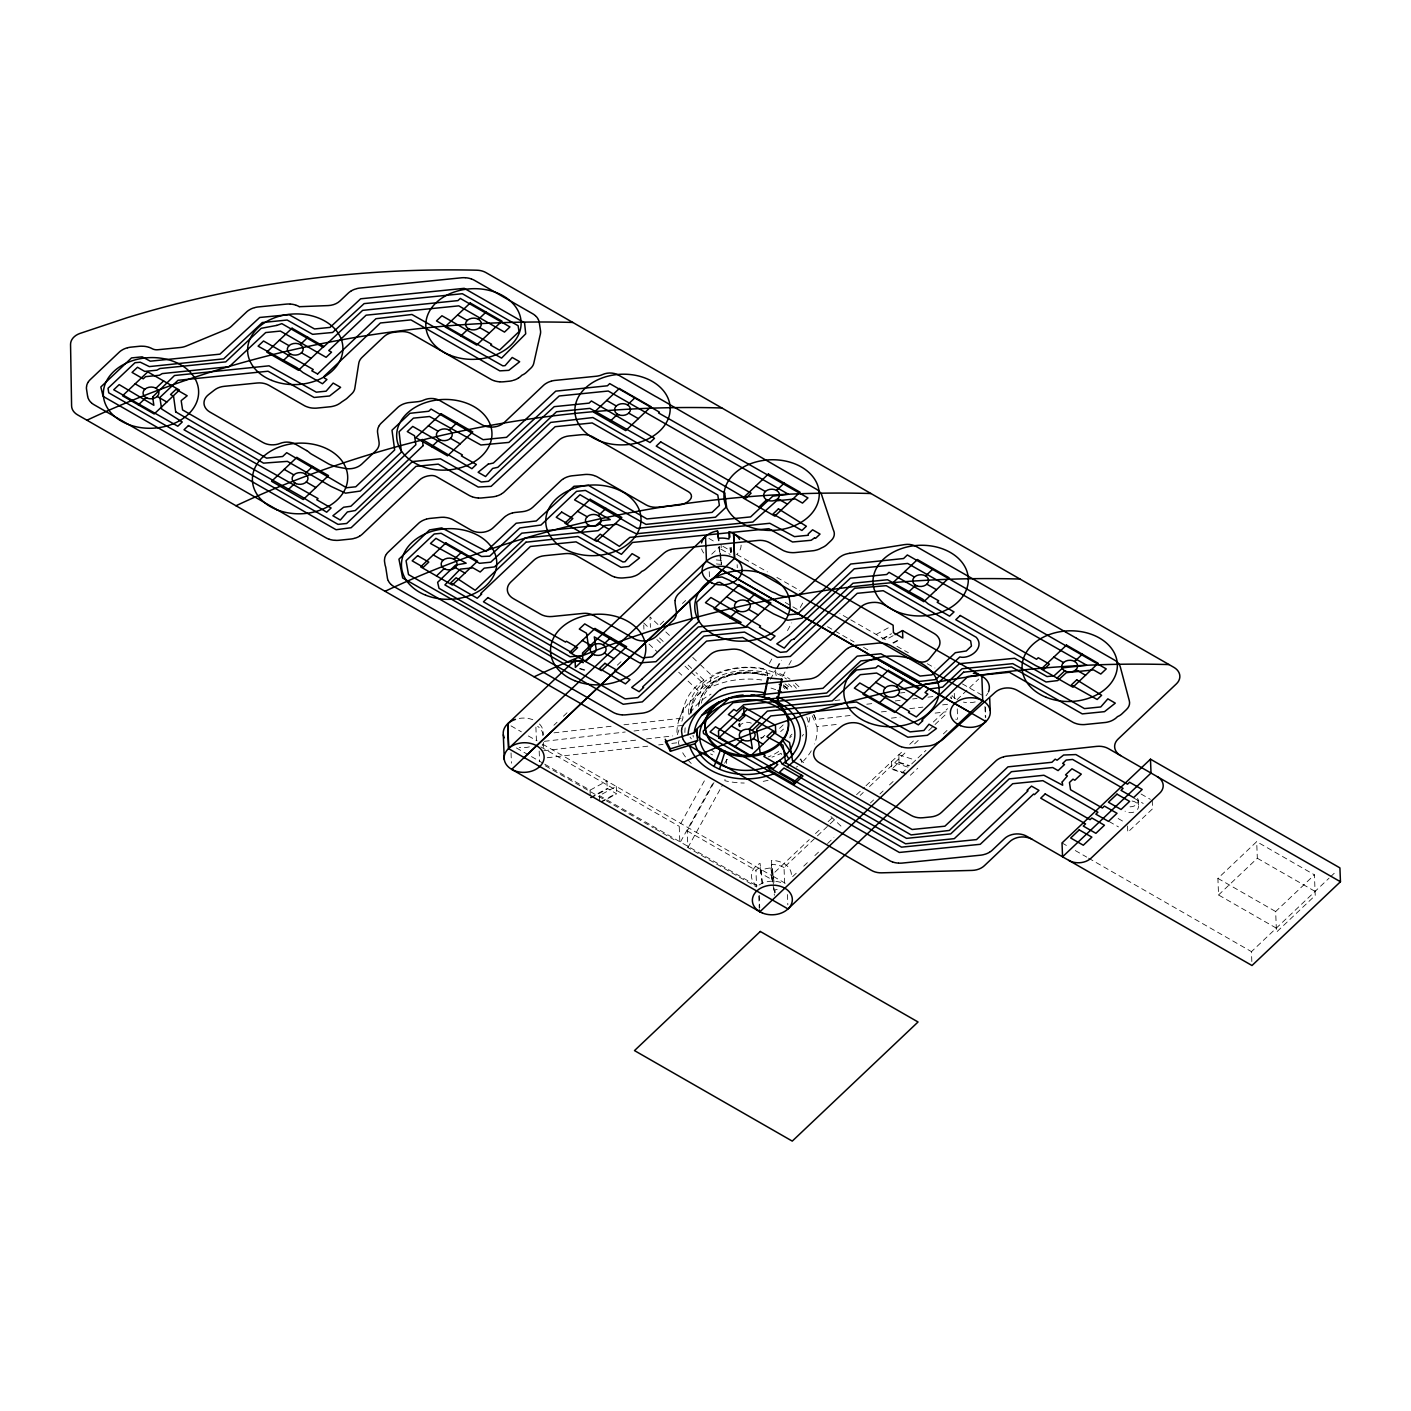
<?xml version="1.0" encoding="UTF-8"?>
<svg xmlns="http://www.w3.org/2000/svg" width="1411" height="1411" viewBox="0 0 1411 1411"><rect width="100%" height="100%" fill="white"/><g stroke="black" fill="none" stroke-linecap="round" stroke-linejoin="round"><path stroke-width="0.75" stroke-dasharray="5 3.75" d="M738.888 725.113L739.064 723.808M724.989 779.419L724.866 780.742A70.144 51.96 -2.2 0 0 744.232 783.034M726.383 763.51L726.736 759.524A63.636 47.145 -2.2 0 0 730.051 760.194M690.879 713.49L692.519 705.183L689.009 714.777M698.851 704.265C705.2 675.234 743.138 666.063 767.954 675.534M678.92 729.981L677.086 735.413A70.144 51.96 -2.2 0 1 700.561 692.96L703.913 680.067L695.976 672.553M761.746 679.979A70.144 51.96 -2.2 0 0 708.393 688.374L711.726 675.463L699.062 663.47M681.866 721.268L682.959 718.005A63.636 47.145 -2.2 0 1 703.913 680.067M679.097 744.955A70.144 51.96 -2.2 0 1 678.374 742.645L679.097 740.458M678.762 720.527L684.511 704.777M712.59 783.828L679.873 843.002L679.22 826.317L705.906 778.096M769.348 663.399L772.54 657.614M787.479 630.611L791.73 622.904M800.266 607.471L803.476 601.686M770.318 679.449L775.609 669.908M776.667 667.985L780.883 660.348M773.016 873.956L773.175 877.959L771.588 879.459L760.97 873.374L760.194 867.324A20.001 14.816 -2.2 0 0 755.943 870.34L756.578 887.008L687.898 847.605L687.245 830.92L715.306 780.195M724.654 763.28L726.736 759.524M777.39 667.95L781.659 660.242M687.898 847.605L722.749 784.569M782.594 676.363L787.867 666.821M788.925 664.916L792.1 659.184M789.913 736.313L791.977 734.179M711.708 554.223L719.522 546.815L721.691 563.5M721.409 564.488L719.681 550.819L721.268 549.32L721.109 545.316M553.906 725.236L557.08 722.22M563.43 716.224L568.174 711.708M617.348 665.145L622.11 660.648M660.189 624.579L664.951 620.064M682.448 603.502L685.623 600.504M761.217 738.711L765.944 734.231M771.588 879.459L771.429 875.455L809.279 839.633M815.47 833.584L821.907 827.675M828.116 821.625L832.966 817.198M856.548 794.693L864.573 787.267M866.019 785.715L903.569 750.335M909.725 744.338L916.145 738.429M933.306 722.009L947.575 708.675M956.993 699.75L978.723 679.008M784.622 883.145L784.022 867.518L815.823 837.411M817.41 835.894L836.476 817.833M860.146 795.434L863.267 792.471M869.529 786.544L906.744 751.322M914.593 743.879L919.319 739.399M928.738 730.475L933.465 726.012M935.034 724.513L947.61 712.608M906.162 773.933L891.593 769.242L899.019 762.222L898.86 754.797M792.612 876.654L797.374 872.139M803.741 866.125L808.503 861.61M814.87 855.577L819.632 851.062M827.587 843.549L833.936 837.517M870.428 802.965L873.603 799.966M879.953 793.952L883.127 790.954M889.477 784.939L894.221 780.442M902.158 772.928L905.333 769.912M911.682 763.915L916.444 759.4M918.014 757.901L925.951 750.387M943.395 733.879L948.157 729.364M910.324 775.274L917.75 768.254M1276.302 928.121L1218.54 894.98L1217.905 878.383L1256.69 841.661L1314.435 874.82L1315.228 895.456L1276.461 932.177L1275.667 911.541L1314.435 874.82M1218.54 894.98L1257.324 858.258L1256.69 841.661M1251.839 961.544L1251.469 951.649L1329.056 878.171M1330.608 876.707L1336.817 870.816M544.717 764.18L590.027 790.178L606.977 780.953M876.178 634.421L889.389 627.225M590.309 797.638L607.259 788.414L616.66 793.811L601.58 802.012M882.122 638.813L891.54 633.68M590.874 797.973L607.824 788.749M882.686 639.13L890.218 635.038M599.622 801.166L599.41 795.575L616.36 786.333M893.163 635.673L885.579 639.818L839.898 613.609M601.015 801.695L616.096 793.493M892.828 642.852L900.359 638.76M893.392 643.169L899.036 640.1M761.975 883.639L760.97 870.464A20.001 14.816 -2.2 0 1 770.9 867.994L774.798 893.092M553.994 732.838L613.009 726.048M623.944 724.795L682.959 718.005M834.924 700.509L841.485 699.75M900.465 692.96L904.821 692.466M544.346 741.322L625.232 732.009M633.98 731.004L684.247 725.219M866.795 704.212L873.338 703.454M895.191 700.95L901.735 700.191M912.652 698.939L917.027 698.427M927.944 697.175L934.505 696.417M543.711 750.758L637.719 739.946M646.467 738.941L672.712 735.925M813.565 714.477L815.77 719.451L850.745 715.43M881.364 711.902L887.925 711.162M909.795 708.639L922.917 707.123M942.601 704.865L949.162 704.107M547.168 757.742L647.755 746.172M658.69 744.902L663.064 744.408M671.812 743.403L678.374 742.645M812.207 715.73L817.057 726.683L838.928 724.16M891.399 718.128L900.147 717.123M935.123 713.102L946.058 711.832M898.719 754.762L915.386 760.123M899.019 762.222L909.425 765.573M898.56 762.645L908.966 765.997M907.978 767.143L891.311 761.781L891.593 769.242M579.992 668.355L586.235 670.366M892.034 768.819L906.603 773.51M579.533 668.779L585.777 670.789M708.939 538.438L714.072 541.383M722.891 546.322L731.745 551.401M736.754 554.417L767.408 571.878M776.861 577.434L799.878 590.521M896.937 646.326L908.402 652.782M927.221 663.717L934.893 667.985M962.408 683.894L983.255 695.852M721.268 549.32L730.122 554.4M1257.324 858.258L1315.087 891.399M1141.058 794.005L1150.371 799.349M1133.915 798.115L1143.227 803.459M785.257 602.462L800.513 611.228M827.534 626.731L854.061 641.952M863.55 647.384L869.229 650.647M1118.147 818.521L1123.738 821.731M1217.905 878.383L1275.667 911.541M1109.152 821.555L1118.464 826.899M1062.024 842.949L1067.704 846.212M1075.288 850.551L1086.664 857.077M1088.551 858.17L1251.469 951.649M511.029 725.889L521.365 731.833M528.314 735.96L537.08 740.846M542.512 744.108L771.429 875.455M773.334 876.425L785.327 883.304M540.872 746.93L679.22 826.317M687.245 830.92L755.943 870.34M516.391 747.936L529.601 755.52M531.488 756.596L542.829 763.086M599.41 795.575L756.525 885.72M545.299 765.785L653.328 827.763M655.233 828.857L674.176 839.739M657.932 624.456L650.012 616.942L650.418 627.366M665.833 631.952L670.578 636.449M692.73 657.455L697.493 661.971M800.055 759.241L804.817 763.739M643.681 622.939L648.443 627.454M659.537 637.966L664.281 642.481M688.057 665.022L694.406 671.036M656.891 639.536L661.583 643.98M684.988 666.168L708.393 688.374M649.007 644.051L656.82 651.459M678.691 672.218L681.813 675.181M688.074 681.107L700.561 692.96M830.991 816.652L843.478 828.486M783.475 684.935L787.338 688.938M800.813 758.836L801.889 762.504M776.226 675.622L775.256 671.812A63.636 47.145 -2.2 0 1 790.001 679.202M767.707 675.269L766.138 669.167A63.636 47.145 -2.2 0 0 711.726 675.463M781.429 754.585L781.147 753.298A63.636 47.145 -2.2 0 1 771.976 757.125M731.215 547.327L731.762 551.542M774.075 882.157L771.306 860.498A20.001 14.816 -2.2 0 1 791.306 876.407M784.022 867.518A20.001 14.816 -2.2 0 0 771.447 864.502L773.175 877.959M730.598 547.785L731.427 554.206M729.91 547.75L730.739 554.311M770.9 867.994L774.392 895.279M762.628 883.621L760.035 863.32A20.001 14.816 -2.2 0 0 757.125 885.932M718.852 546.78L721.003 563.536M1152.223 800.425L1152.558 808.803L1127.795 832.243L1127.46 823.865M1138.201 800.143L1138.43 805.998M985.372 707.123L985.76 717.405M984.913 706.505L985.319 717.299M957.24 708.886L957.628 719.31M954.277 693.33L954.524 699.591M951.067 696.558L951.137 698.657M787.426 894.556L787.832 904.839M775.168 892.616L775.045 889.812A20.001 14.816 -2.2 0 0 777.778 889.247M771.447 864.502L771.588 867.959M760.811 869.37L760.97 873.374M760.194 867.324L760.317 870.799M759.259 895.332L759.735 907.679M758.783 896.056L759.241 908.402M737.159 564.682L737.283 567.804M719.522 546.815L719.681 550.819M709.239 571.667L709.433 576.87M643.751 625.02L643.927 629.2M616.237 786.403L616.66 793.811M606.853 781.024L607.259 788.414M590.027 790.178L590.239 795.786M543.112 735.131L543.059 734.09A20.001 14.816 -2.2 0 0 537.697 726.312M543.376 742.433L543.588 747.636M542.265 744.691L542.318 745.749M539.178 751.058L539.584 761.481M535.898 727.159L536.427 740.704M511.047 752.91L511.435 763.175M1137.566 798.414A7.955 5.891 -2.2 0 1 1136.508 804.499A7.955 5.891 -2.2 0 1 1128.765 806.739M1132.081 801.007A7.955 5.891 -2.2 0 1 1137.531 809.455M1133.774 812.119A7.955 5.891 -2.2 0 1 1125.043 811.149M739.364 726.542A7.955 5.891 -2.2 0 1 751.322 723.137M739.293 726.894A7.955 5.891 -2.2 0 1 739.241 723.332M740.246 726.594A7.143 5.291 -2.2 0 1 739.946 723.049M778.678 751.481A47.674 35.328 -2.2 0 1 768.201 756.949M714.195 752.01A47.674 35.328 -2.2 0 1 711.373 749.929M783.44 729.099A47.674 35.328 -2.2 0 1 780.618 731.551M698.604 706.347A47.674 35.328 -2.2 0 1 764.48 674.775M784.992 686.557A47.674 35.328 -2.2 0 1 787.514 689.432M783.14 724.901A45.099 33.405 -2.2 0 1 779.101 728.658M763.422 737.018A45.099 33.405 -2.2 0 1 760.423 737.9M701.373 703.172A45.099 33.405 -2.2 0 1 763.704 675.358M783.299 686.892A45.099 33.405 -2.2 0 1 785.027 688.868M693.295 737.089A54.235 40.178 -2.2 0 1 693.03 735.29M817.057 726.683A70.144 51.96 -2.2 0 1 814.57 743.967M811.307 750.775A70.144 51.96 -2.2 0 1 803.67 760.758M797.462 766.314A70.144 51.96 -2.2 0 1 796.386 767.143M768.095 780.283A70.144 51.96 -2.2 0 1 760.3 781.87M691.249 763.474A70.144 51.96 -2.2 0 1 682.077 751.675M783.334 685.94A70.144 51.96 -2.2 0 1 790.089 689.256M814.182 714.848A70.144 51.96 -2.2 0 1 815.77 719.451M684.899 732.521A62.19 46.069 -2.2 0 1 685.164 727.794M690.455 712.978A62.19 46.069 -2.2 0 1 711.003 694.141M770.97 688.092A62.19 46.069 -2.2 0 1 776.35 689.891M806.739 717.088A62.19 46.069 -2.2 0 1 808.856 724.831M690.72 712.925A55.682 41.254 -2.2 0 1 772.699 674.881M788.52 684A55.682 41.254 -2.2 0 1 791.8 687.051M791.324 736.313A57.675 42.718 -2.2 0 1 789.578 737.882M688.78 713.878A57.675 42.718 -2.2 0 1 722.291 671.936A57.675 42.718 -2.2 0 1 786.456 678.973M793.493 684.97A57.675 42.718 -2.2 0 1 796.404 688.321M691.073 711.373A55.682 41.254 -2.2 0 1 766.226 675.446M784.992 683.894A55.682 41.254 -2.2 0 1 788.555 686.628M987.806 693.26A19.983 14.816 -2.2 0 1 986.024 695.746M975.213 701.937A19.983 14.816 -2.2 0 1 963.448 702.131M955.547 698.815A19.983 14.816 -2.2 0 1 952.019 695.535M741.128 545.157A20.001 14.816 -2.2 0 1 736.842 554.347M721.25 560.255A20.001 14.816 -2.2 0 1 714.336 559.497M703.736 553.041A20.001 14.816 -2.2 0 1 701.602 548.897M539.478 724.002A20.001 14.816 -2.2 0 1 542.794 735.431M529.354 746.86A20.001 14.816 -2.2 0 1 519.248 747.477M519.283 718.411A20.001 14.816 -2.2 0 1 534.134 720.28M759.1 885.014A20.001 14.816 -2.2 0 1 783.211 883.427M956.411 719.557A20.001 14.816 -2.2 0 1 955.794 719.116M721.409 564.259A20.001 14.816 -2.2 0 1 716.135 563.853M809.826 717.529A63.636 47.145 -2.2 0 1 807.639 726.277M803.476 734.32A63.636 47.145 -2.2 0 1 802.171 736.172M712.608 754.867A63.636 47.145 -2.2 0 1 710.597 753.915M691.372 738.87A63.636 47.145 -2.2 0 1 690.032 737.071M795.363 683.347A63.636 47.145 -2.2 0 1 800.16 688.145M951.525 698.674A20.001 14.816 -2.2 0 1 950.785 697.404"/><path stroke-width="1.5" d="M675.128 600.486L675.163 600.222A14.304 10.6 -2.2 0 1 675.71 598.141A14.304 10.6 -2.2 0 1 676.716 596.165L676.945 595.83A14.304 10.6 -2.2 0 1 678.603 593.784L701.849 571.755A14.745 10.918 -2.2 0 1 704.336 569.956A14.304 10.6 -2.2 0 1 706.84 568.651A14.304 10.6 -2.2 0 1 709.468 567.733L709.927 567.61A14.304 10.6 -2.2 0 1 712.59 567.063A14.304 10.6 -2.2 0 1 713.49 566.94L719.698 566.34A14.304 10.6 -2.2 0 1 722.538 566.34L723.032 566.358A14.304 10.6 -2.2 0 1 725.783 566.711A14.304 10.6 -2.2 0 1 728.535 567.451L728.976 567.592A14.304 10.6 -2.2 0 1 731.427 568.651L732.044 568.986M764.162 695.27L767.743 677.527M764.303 697.422L768.237 677.95L782.117 679.273L777.496 702.114L780.389 703.666A53.195 39.42 -2.2 0 1 782.311 764.074L803 775.962L794.252 784.234L769.965 770.3A53.195 39.42 -2.2 0 1 695.059 743.668L670.419 751.269L665.304 741.675L694.212 732.75A53.195 39.42 -2.2 0 1 764.303 697.422L763.757 697.228A50.232 37.215 -2.2 0 1 773.299 700.42L777.673 702.202M776.985 702.149L781.606 678.973M719.522 769.189L725.095 751.163M714.072 766.455L720.809 749.012M695.059 743.668L697.669 739.999A50.249 37.233 -2.2 0 1 697.21 729.399L694.212 732.75M706.452 561.155L985.919 721.515L787.991 908.949L508.524 748.588L507.784 723.72L508.701 748.412L706.452 561.155L705.518 536.48L582.514 652.958L582.796 660.419L575.371 667.438L575.088 659.978L583.36 662.641M138.349 404.886L146.021 397.62M155.933 388.237L163.605 380.97M282.623 361.216L290.296 353.949M300.208 344.566L307.88 337.3M287.403 490.411L295.093 483.144M304.988 473.761L312.66 466.494M460.833 335.977L468.505 328.71M478.417 319.327L486.09 312.06M431.678 446.758L439.35 439.474M449.262 430.108L456.935 422.824M436.475 575.953L444.148 568.686M454.06 559.303L461.732 552.036M609.887 421.519L617.577 414.252M627.472 404.869L635.162 397.602M580.732 532.282L588.422 525.015M598.317 515.632L606.007 508.366M507.572 723.914L575.088 659.978M585.53 661.477L593.202 654.21M603.114 644.827L610.787 637.56M758.959 507.043L766.632 499.776M776.544 490.393L784.216 483.126M524.151 757.548L734.549 558.315L733.597 533.658L734.549 558.315L982.762 700.756L759.894 911.788L759.312 909.936M729.804 617.824L737.477 610.54M747.389 601.174L755.061 593.89M743.756 707.07L718.481 731.004L718.763 737.935L750.423 756.102L775.697 732.186L775.415 725.254L743.756 707.07L744.02 714.019L718.763 737.935M734.584 747.019L742.274 739.752M752.169 730.369L759.859 723.102M908.014 592.585L915.686 585.318M925.598 575.935L933.271 568.668M794.252 784.234L794.164 781.835L801.448 774.939M878.859 703.348L886.531 696.082M896.444 686.698L904.116 679.432M1057.086 678.109L1064.758 670.842M1074.653 661.459L1082.343 654.193M1150.476 759.189L1062.024 842.949L1062.554 856.812L1151.023 773.052L1150.476 759.189L1339.921 867.888L1340.45 881.752L1251.998 965.512L1026.855 836.317A15.891 11.782 -2.2 0 0 1004.526 838.575L992.356 850.092A14.304 10.6 -2.2 0 1 991.862 850.533A14.304 10.6 -2.2 0 1 989.799 852.05M985.636 721.797L985.442 720.386M937.327 742.856L937.592 742.68A15.891 11.782 -2.2 0 1 939.409 741.675A15.891 11.782 -2.2 0 0 943.377 738.976L995.143 692.342A15.891 11.782 -2.2 0 1 1017.208 690.332L1072.889 722.256A14.304 10.6 -2.2 0 0 1075.341 723.314L1075.782 723.455A14.304 10.6 -2.2 0 0 1078.48 724.196A14.304 10.6 -2.2 0 0 1081.285 724.548L1081.761 724.566A14.304 10.6 -2.2 0 0 1084.636 724.566L1105.43 722.467A14.304 10.6 -2.2 0 0 1108.217 721.903L1108.676 721.779A14.304 10.6 -2.2 0 0 1111.286 720.88A14.304 10.6 -2.2 0 0 1113.667 719.645L1114.055 719.398A14.304 10.6 -2.2 0 0 1116.136 717.899L1117.53 716.612A14.304 10.6 -2.2 0 0 1122.01 713.772L1126.472 709.539A14.304 10.6 -2.2 0 0 1129.329 700.844L1120.44 667.421A15.891 11.782 -2.2 0 0 1114.655 660.172L1076.505 638.283M937.221 742.909L936.851 743.156A14.304 10.6 -2.2 0 1 934.399 744.426A14.304 10.6 -2.2 0 1 931.807 745.308L931.348 745.449A14.304 10.6 -2.2 0 1 928.438 746.013L910.483 747.83A15.891 11.782 -2.2 0 1 907.22 747.865L906.867 747.83A14.304 10.6 -2.2 0 1 901.594 746.789M895.05 634.65L902.529 630.576L981.827 676.081L982.762 700.756M701.831 715.306L711.267 710.244L711.215 708.904M705.641 711.197L714.248 707.017L714.213 705.676M670.419 751.269L670.331 748.871L697.775 740.405M551.366 381.146L551.772 381.023A14.304 10.6 -2.2 0 1 554.699 380.441A15.327 11.359 -2.2 0 1 555.705 380.335L596.218 376.243A15.891 11.782 -2.2 0 0 602.479 374.585A14.304 10.6 -2.2 0 1 618.635 375.167L655.833 396.597A14.304 10.6 -2.2 0 1 657.138 397.267L668.126 403.564A15.891 11.782 -2.2 0 1 669.678 404.587L816.387 489.211A15.891 11.782 -2.2 0 1 822.137 496.302A15.891 11.782 -2.2 0 0 822.366 497.095L833.16 529.425A15.891 11.782 -2.2 0 0 833.566 530.413A14.304 10.6 -2.2 0 1 831.22 540.501L826.952 544.54A15.891 11.782 -2.2 0 1 822.348 547.539A15.891 11.782 -2.2 0 0 820.743 548.315A14.304 10.6 -2.2 0 1 819.068 549.144A14.304 10.6 -2.2 0 1 816.458 550.043L816.052 550.149A14.304 10.6 -2.2 0 1 813.053 550.749L795.398 552.548A14.304 10.6 -2.2 0 1 794.605 552.601A14.304 10.6 -2.2 0 1 791.765 552.618L791.342 552.583A14.304 10.6 -2.2 0 1 788.52 552.248A14.304 10.6 -2.2 0 1 785.768 551.507L785.398 551.366A14.304 10.6 -2.2 0 1 782.876 550.308L769.683 542.759A15.891 11.782 -2.2 0 0 758.007 540.466L674.246 548.914A15.891 11.782 -2.2 0 0 664.175 552.953L646.273 568.562A14.304 10.6 -2.2 0 1 641.776 571.402L640.876 572.249A14.304 10.6 -2.2 0 1 640.312 572.76A14.304 10.6 -2.2 0 1 638.354 574.189L638.125 574.33A14.304 10.6 -2.2 0 1 633.204 576.464M1003.644 756.843L1003.997 756.737A14.304 10.6 -2.2 0 1 1006.748 756.173A15.062 11.147 -2.2 0 1 1007.913 756.049L1096.612 746.384A15.891 11.782 -2.2 0 1 1108.499 748.659L1340.45 881.752M632.939 576.588L632.587 576.676A14.304 10.6 -2.2 0 1 629.571 577.293L623.856 577.875A14.304 10.6 -2.2 0 1 622.921 577.946A14.304 10.6 -2.2 0 1 620.205 577.946L619.835 577.928A14.304 10.6 -2.2 0 1 614.579 576.923M849.845 553.288L904.663 544.593A14.304 10.6 -2.2 0 1 916.268 546.516L1065.464 631.952M299.361 306.698L328.04 305.587A15.891 11.782 -2.2 0 0 339.998 300.949L348.27 293.118A14.304 10.6 -2.2 0 1 348.852 292.606A14.304 10.6 -2.2 0 1 350.81 291.195M773.299 700.42L768.589 698.956L768.536 697.616M776.844 697.669L778.66 698.286M780.389 703.666L772.858 701.108L772.822 699.768M614.279 576.852L613.838 576.711A14.304 10.6 -2.2 0 1 611.122 575.529L576.923 555.916A15.891 11.782 -2.2 0 0 565.229 553.623L544.452 555.722A15.891 11.782 -2.2 0 0 533.817 560.255L510.782 582.073A15.891 11.782 -2.2 0 0 513.304 598.581L540.554 614.208A15.891 11.782 -2.2 0 0 552.23 616.501L583.131 613.397A14.304 10.6 -2.2 0 1 593.643 615.461L633.892 638.548A15.891 11.782 -2.2 0 0 656.221 636.308L673.029 620.381A15.891 11.782 -2.2 0 0 676.398 611.668L675.128 603.273A14.304 10.6 -2.2 0 1 675.146 600.804M901.294 746.736L900.906 746.613A14.304 10.6 -2.2 0 1 898.542 745.608A14.304 10.6 -2.2 0 1 897.819 745.22L862.738 725.078A15.891 11.782 -2.2 0 0 841.203 726.63L817.833 745.625A15.891 11.782 -2.2 0 0 819.562 762.84L911.241 815.452A15.891 11.782 -2.2 0 0 922.935 817.745L930.854 816.934A15.891 11.782 -2.2 0 0 941.507 812.401L996.06 760.758A14.304 10.6 -2.2 0 1 998.353 759.118A14.304 10.6 -2.2 0 1 1003.256 756.984M759.859 911.771L511.682 769.348L722.062 569.991L970.503 712.537M1065.711 632.093L1076.399 638.213M457.623 314.935L467.253 320.456M479.669 327.581L489.3 333.102M606.695 400.459L616.307 405.998M628.742 413.123L638.354 418.644M755.749 486.001L765.379 491.522M777.796 498.647L787.426 504.168M904.804 571.526L914.434 577.064M926.851 584.189L936.481 589.71M1053.876 657.067L1063.506 662.588M1075.923 669.714L1085.553 675.234M733.597 533.658L893.128 625.196L893.428 632.657L902.811 638.054L902.529 630.576M279.413 340.174L289.043 345.695M301.46 352.821L311.09 358.341M428.468 425.699L438.098 431.219M450.515 438.362L460.145 443.883M577.54 511.241L587.152 516.761M599.587 523.887L609.199 529.407M726.594 596.765L736.225 602.285M748.641 609.429L758.271 614.949M875.649 682.307L885.279 687.827M897.696 694.953L907.326 700.473M306.54 450.532L295.604 444.253A14.304 10.6 -2.2 0 0 280.101 443.407A15.891 11.782 -2.2 0 1 262.887 442.454L209.957 412.083A15.891 11.782 -2.2 0 1 208.493 394.674L214.543 389.983A15.891 11.782 -2.2 0 1 224.137 386.332L257.208 382.998A15.891 11.782 -2.2 0 1 268.901 385.291L304.106 405.486A14.304 10.6 -2.2 0 0 304.794 405.857A14.304 10.6 -2.2 0 0 307.386 406.932A14.304 10.6 -2.2 0 0 310.191 407.726A14.304 10.6 -2.2 0 0 313.101 408.114L313.507 408.132A15.891 11.782 -2.2 0 0 316.769 408.114L329.962 406.791A14.304 10.6 -2.2 0 0 330.897 406.668A14.304 10.6 -2.2 0 0 333.525 406.121L333.984 405.998A14.304 10.6 -2.2 0 0 336.576 405.116A14.304 10.6 -2.2 0 0 338.94 403.899L339.328 403.652A14.304 10.6 -2.2 0 0 341.374 402.188L345.501 399.436A14.304 10.6 -2.2 0 0 347.335 397.99L351.78 393.775A14.304 10.6 -2.2 0 0 354.814 388.342L358.764 363.315A15.891 11.782 -2.2 0 1 362.116 357.3L383.81 336.77A15.891 11.782 -2.2 0 1 394.445 332.22L400.107 331.656A15.891 11.782 -2.2 0 1 411.8 333.948L490.622 379.171A14.304 10.6 -2.2 0 0 491.257 379.524A14.304 10.6 -2.2 0 0 493.691 380.564M744.02 714.019L775.697 732.186M135.139 383.845L144.769 389.365M157.185 396.491L166.815 402.012M284.193 469.369L293.823 474.89M306.258 482.015L315.87 487.553M433.265 554.911L442.895 560.432M455.312 567.557L464.942 573.078M582.32 640.435L591.95 645.956M604.367 653.081L613.997 658.62M731.392 725.977L741.004 731.498M753.439 738.623L763.069 744.144M782.311 764.074L779.86 760.335A50.249 37.233 -2.2 0 1 767.284 766.42L794.164 781.835M791.994 779.648L795.116 782.611M792.629 754.814L782.417 739.875M767.284 766.42L769.965 770.3M788.802 758.924L779.419 743.103M665.216 739.276L670.331 748.871M87.57 396.032L86.547 389.33A14.304 10.6 -2.2 0 1 86.459 388.642A14.304 10.6 -2.2 0 1 86.547 386.614M682.36 736.754L681.619 731.798A15.891 11.782 -2.2 0 1 681.672 729.381M739.576 539.408A20.001 14.816 -2.2 0 0 729.24 531.753L729.91 537.15M701.549 542.865A20.001 14.816 -2.2 0 1 717.511 530.942L718.728 540.519M989.693 698.216L990.169 710.562M729.222 531.753L728.976 539.055A20.001 14.816 -2.2 0 0 718.464 538.314L717.494 530.942M503.321 734.884L504.274 759.559M551.031 381.27A14.304 10.6 -2.2 0 0 546.286 383.316L545.951 383.51A14.304 10.6 -2.2 0 0 543.94 384.974A14.304 10.6 -2.2 0 0 543.358 385.485L504.291 422.471A15.891 11.782 -2.2 0 1 481.962 424.729L439.967 400.636A14.304 10.6 -2.2 0 0 423.829 400.054A15.891 11.782 -2.2 0 1 417.568 401.712L409.931 402.488A14.904 11.041 -2.2 0 0 408.643 402.629A14.304 10.6 -2.2 0 0 406.015 403.176L405.557 403.299A14.304 10.6 -2.2 0 0 402.964 404.199A14.304 10.6 -2.2 0 0 400.407 405.521A14.727 10.9 -2.2 0 0 397.937 407.32L381.111 423.265A14.304 10.6 -2.2 0 0 379.33 425.505M732.256 569.109A15.891 11.782 -2.2 0 0 735.36 570.485A14.304 10.6 -2.2 0 1 738.129 571.72L749.17 578.051A15.891 11.782 -2.2 0 1 751.693 579.868A15.891 11.782 -2.2 0 0 754.197 581.685L770.776 591.191A15.891 11.782 -2.2 0 0 773.863 592.567A14.304 10.6 -2.2 0 1 776.65 593.819L777.32 594.207A15.891 11.782 -2.2 0 0 788.502 596.536L792.047 596.271A15.891 11.782 -2.2 0 0 803.176 591.668L838.381 558.333A14.304 10.6 -2.2 0 1 838.963 557.821A14.304 10.6 -2.2 0 1 840.921 556.41L841.309 556.163A14.304 10.6 -2.2 0 1 843.707 554.911A14.304 10.6 -2.2 0 1 846.318 554.012L846.794 553.888A14.304 10.6 -2.2 0 1 849.722 553.306M1120.599 755.59A15.891 11.782 -2.2 0 1 1118.076 739.082L1176.404 683.859A15.891 11.782 -2.2 0 0 1173.881 667.35L485.948 272.605A15.891 11.782 -2.2 0 0 476.918 270.206A834.36 618.089 -2.2 0 0 127.061 317.722L79.757 333.507A15.891 11.782 -2.2 0 0 70.55 344.496L71.591 405.909A15.891 11.782 -2.2 0 0 77.57 414.852L871.504 870.428A15.891 11.782 -2.2 0 0 881.61 872.827L972.073 870.411A15.891 11.782 -2.2 0 0 984.296 865.772L1009.817 841.609A15.891 11.782 -2.2 0 1 1032.147 839.351M1157.232 776.614A15.891 11.782 -2.2 0 1 1159.754 793.123L1091.109 858.117A15.891 11.782 -2.2 0 1 1068.78 860.375M989.411 852.279A14.304 10.6 -2.2 0 1 986.977 853.532A14.304 10.6 -2.2 0 1 984.402 854.413M983.943 854.537A14.304 10.6 -2.2 0 1 981.174 855.101A15.062 11.165 -2.2 0 1 980.01 855.242L902.828 863.021A14.921 11.059 -2.2 0 1 901.558 863.126A14.304 10.6 -2.2 0 1 898.807 863.126M898.331 863.091A14.304 10.6 -2.2 0 1 895.509 862.738A14.304 10.6 -2.2 0 1 892.898 862.05M892.457 861.892A14.304 10.6 -2.2 0 1 889.741 860.71L688.586 745.29A14.816 10.971 -2.2 0 1 686.205 743.474A14.304 10.6 -2.2 0 1 684.547 741.727A14.304 10.6 -2.2 0 1 683.33 739.734M683.171 739.399A14.304 10.6 -2.2 0 1 682.413 736.983M681.707 729.081A14.304 10.6 -2.2 0 1 682.254 727.018A14.304 10.6 -2.2 0 1 683.312 724.954M683.541 724.619A14.304 10.6 -2.2 0 1 684.917 722.891A14.304 10.6 -2.2 0 1 685.446 722.344L717.282 692.201A14.304 10.6 -2.2 0 1 717.864 691.69A14.304 10.6 -2.2 0 1 719.804 690.279M720.192 690.032A14.304 10.6 -2.2 0 1 722.644 688.762A14.304 10.6 -2.2 0 1 725.236 687.88M725.695 687.757A14.304 10.6 -2.2 0 1 728.587 687.175L808.926 679.061A15.891 11.782 -2.2 0 0 819.579 674.511L845.066 650.365A14.304 10.6 -2.2 0 1 845.648 649.854A14.304 10.6 -2.2 0 1 847.605 648.443M847.993 648.196A14.304 10.6 -2.2 0 1 850.392 646.943A14.304 10.6 -2.2 0 1 853.02 646.044M853.479 645.921A14.304 10.6 -2.2 0 1 856.406 645.338A15.327 11.359 -2.2 0 1 857.412 645.215L877.377 643.204A15.062 11.147 -2.2 0 1 878.542 643.099A14.304 10.6 -2.2 0 1 881.381 643.099M881.875 643.134A14.304 10.6 -2.2 0 1 884.626 643.469A14.304 10.6 -2.2 0 1 887.378 644.21M887.819 644.368A14.304 10.6 -2.2 0 1 890.27 645.409A14.304 10.6 -2.2 0 1 890.888 645.744L917.362 660.93A7.955 5.891 -2.2 0 0 929.091 659.202L937.645 648.69A15.891 11.782 -2.2 0 0 933.994 633.398L884.08 604.755A15.891 11.782 -2.2 0 0 872.404 602.462L871.275 602.585A15.891 11.782 -2.2 0 0 860.622 607.118L802.083 662.553A14.727 10.9 -2.2 0 1 799.614 664.352A14.304 10.6 -2.2 0 1 794.746 666.451M794.005 666.697A14.304 10.6 -2.2 0 1 791.377 667.244A14.304 10.6 -2.2 0 1 790.46 667.35L781.377 668.267A14.304 10.6 -2.2 0 1 780.442 668.338A14.304 10.6 -2.2 0 1 777.726 668.338M777.232 668.303A14.304 10.6 -2.2 0 1 774.463 667.967A14.304 10.6 -2.2 0 1 771.817 667.244M771.376 667.103A14.304 10.6 -2.2 0 1 768.642 665.921L743.509 651.512A15.891 11.782 -2.2 0 0 731.833 649.219L720.58 650.348A15.891 11.782 -2.2 0 0 709.927 654.898L653.416 708.41A14.727 10.9 -2.2 0 1 650.93 710.209A14.304 10.6 -2.2 0 1 648.39 711.55A14.304 10.6 -2.2 0 1 645.797 712.432M645.338 712.555A14.304 10.6 -2.2 0 1 642.693 713.102A14.304 10.6 -2.2 0 1 641.776 713.225L625.602 714.848A15.891 11.782 -2.2 0 1 622.339 714.866M621.934 714.83A14.304 10.6 -2.2 0 1 619.164 714.495A14.304 10.6 -2.2 0 1 616.413 713.737M615.972 713.596A14.304 10.6 -2.2 0 1 613.644 712.608A14.304 10.6 -2.2 0 1 612.938 712.22L393.969 586.57A14.304 10.6 -2.2 0 1 393.299 586.165A14.304 10.6 -2.2 0 1 391.429 584.754M391.129 584.471A14.304 10.6 -2.2 0 1 389.471 582.69A14.304 10.6 -2.2 0 1 388.325 580.785M388.166 580.45A14.304 10.6 -2.2 0 1 387.443 578.298L385.82 567.769A15.891 11.782 -2.2 0 0 385.397 566.111A14.304 10.6 -2.2 0 1 385.062 564.859L384.568 561.737A14.304 10.6 -2.2 0 1 384.586 559.25M384.621 558.668A14.304 10.6 -2.2 0 1 385.15 556.604A14.304 10.6 -2.2 0 1 386.173 554.611M386.385 554.276A14.304 10.6 -2.2 0 1 388.043 552.23L418.714 523.199A14.727 10.9 -2.2 0 1 421.183 521.4A14.304 10.6 -2.2 0 1 423.741 520.077A14.304 10.6 -2.2 0 1 426.316 519.177M426.792 519.054A14.304 10.6 -2.2 0 1 429.42 518.507A14.304 10.6 -2.2 0 1 430.337 518.384L440.197 517.396A14.304 10.6 -2.2 0 1 441.114 517.326A14.304 10.6 -2.2 0 1 443.848 517.326M444.324 517.361A14.304 10.6 -2.2 0 1 447.111 517.714A14.304 10.6 -2.2 0 1 449.756 518.419M450.197 518.578A14.304 10.6 -2.2 0 1 452.631 519.601A14.304 10.6 -2.2 0 1 453.337 519.971L470.851 530.025A15.891 11.782 -2.2 0 0 493.18 527.767L504.08 517.449A14.304 10.6 -2.2 0 1 506.39 515.703M506.99 515.28A14.304 10.6 -2.2 0 1 509.424 514.01A14.304 10.6 -2.2 0 1 512.017 513.128M512.475 512.987A14.304 10.6 -2.2 0 1 515.385 512.422L522.282 511.699A15.891 11.782 -2.2 0 0 532.917 507.166L560.714 480.851A14.304 10.6 -2.2 0 1 561.278 480.34A14.304 10.6 -2.2 0 1 563.254 478.911M563.624 478.682A14.304 10.6 -2.2 0 1 566.023 477.429A14.304 10.6 -2.2 0 1 568.651 476.512M569.109 476.389A14.304 10.6 -2.2 0 1 572.055 475.807L584.542 474.537A14.304 10.6 -2.2 0 1 585.336 474.466A14.304 10.6 -2.2 0 1 588.175 474.466M588.669 474.502A14.304 10.6 -2.2 0 1 591.421 474.837A14.304 10.6 -2.2 0 1 594.172 475.578M594.613 475.736A14.304 10.6 -2.2 0 1 597.065 476.777A14.304 10.6 -2.2 0 1 597.682 477.112L646.097 504.891A15.891 11.782 -2.2 0 0 657.773 507.184L678.55 505.103A15.891 11.782 -2.2 0 0 689.044 500.693L689.697 500.094A7.955 5.891 -2.2 0 0 688.497 491.769L593.061 437.004A15.891 11.782 -2.2 0 0 581.367 434.711L569.18 435.928A15.891 11.782 -2.2 0 0 558.544 440.479L504.362 491.786A14.304 10.6 -2.2 0 1 501.946 493.603M501.364 494.009A14.304 10.6 -2.2 0 1 496.672 496.002M495.949 496.231A14.304 10.6 -2.2 0 1 493.303 496.778A14.304 10.6 -2.2 0 1 492.386 496.901L481.698 497.96A15.891 11.782 -2.2 0 1 478.435 497.995M478.029 497.96A14.304 10.6 -2.2 0 1 475.26 497.607A14.304 10.6 -2.2 0 1 472.509 496.866M472.068 496.707A14.304 10.6 -2.2 0 1 469.74 495.72A14.304 10.6 -2.2 0 1 469.034 495.349L436.528 476.706A7.955 5.891 -2.2 0 0 430.69 475.56L429.985 475.63A15.891 11.782 -2.2 0 0 419.332 480.163L362.521 533.975A14.304 10.6 -2.2 0 1 361.939 534.487A14.304 10.6 -2.2 0 1 359.981 535.898M359.611 536.145A14.304 10.6 -2.2 0 1 357.159 537.415A14.304 10.6 -2.2 0 1 354.567 538.296M354.108 538.42A14.304 10.6 -2.2 0 1 351.198 539.002L338.922 540.272A14.304 10.6 -2.2 0 1 337.987 540.342A14.304 10.6 -2.2 0 1 335.271 540.325M334.777 540.307A14.304 10.6 -2.2 0 1 332.008 539.954A14.304 10.6 -2.2 0 1 329.345 539.249M328.904 539.09A14.304 10.6 -2.2 0 1 326.488 538.067A14.304 10.6 -2.2 0 1 325.765 537.679L94.184 404.798A14.304 10.6 -2.2 0 1 93.496 404.375A14.304 10.6 -2.2 0 1 91.556 402.893M91.256 402.611A14.304 10.6 -2.2 0 1 89.669 400.9A14.304 10.6 -2.2 0 1 88.54 398.996M88.382 398.66A14.304 10.6 -2.2 0 1 87.623 396.262M86.6 386.261A14.304 10.6 -2.2 0 1 87.129 384.18A14.304 10.6 -2.2 0 1 88.152 382.205M88.364 381.87A14.304 10.6 -2.2 0 1 90.022 379.824L119.476 351.939A14.727 10.9 -2.2 0 1 121.946 350.14A14.304 10.6 -2.2 0 1 124.503 348.799A14.304 10.6 -2.2 0 1 127.078 347.917M127.554 347.794A14.304 10.6 -2.2 0 1 130.182 347.247A14.304 10.6 -2.2 0 1 131.117 347.124L139.336 346.295A14.304 10.6 -2.2 0 1 142.67 346.242M143.481 346.259A14.304 10.6 -2.2 0 1 146.25 346.612A14.304 10.6 -2.2 0 1 148.896 347.318M149.337 347.459A14.304 10.6 -2.2 0 1 152.071 348.64A7.955 5.891 -2.2 0 0 157.838 349.752L180.485 347.476A15.891 11.782 -2.2 0 0 186.199 346.048L226.571 329.345A15.891 11.782 -2.2 0 0 231.492 326.206L246.802 311.743A14.745 10.918 -2.2 0 1 249.288 309.944A14.304 10.6 -2.2 0 1 251.775 308.621A14.304 10.6 -2.2 0 1 254.403 307.721M254.862 307.598A14.304 10.6 -2.2 0 1 257.525 307.034A14.304 10.6 -2.2 0 1 258.425 306.928L285.851 304.159A15.062 11.165 -2.2 0 1 287.015 304.07A14.304 10.6 -2.2 0 1 289.872 304.053M290.349 304.088A14.304 10.6 -2.2 0 1 293.118 304.423A14.304 10.6 -2.2 0 1 295.851 305.164M296.292 305.323A14.304 10.6 -2.2 0 1 299.114 306.575M351.198 290.948A14.304 10.6 -2.2 0 1 355.942 288.92M356.683 288.673A14.304 10.6 -2.2 0 1 359.611 288.091L461.027 277.844A15.062 11.147 -2.2 0 1 462.191 277.738A14.304 10.6 -2.2 0 1 465.03 277.738M465.524 277.773A14.304 10.6 -2.2 0 1 468.276 278.108A14.304 10.6 -2.2 0 1 471.027 278.849M471.468 279.008A14.304 10.6 -2.2 0 1 473.92 280.048A14.304 10.6 -2.2 0 1 474.537 280.383L532.635 313.718A14.304 10.6 -2.2 0 1 533.235 314.089A14.304 10.6 -2.2 0 1 535.21 315.57M535.527 315.852A14.304 10.6 -2.2 0 1 537.168 317.634A14.304 10.6 -2.2 0 1 538.296 319.521M538.455 319.856A14.304 10.6 -2.2 0 1 539.143 321.902A15.062 11.165 -2.2 0 1 539.302 322.749L540.448 330.333A14.921 11.059 -2.2 0 1 540.572 331.268A14.304 10.6 -2.2 0 1 540.501 333.313M540.448 333.666A14.304 10.6 -2.2 0 1 540.131 335.113A15.891 11.782 -2.2 0 0 539.937 335.836L533.781 363.244A14.304 10.6 -2.2 0 1 530.853 368.148L526.391 372.363A14.304 10.6 -2.2 0 1 521.894 375.203L520.941 376.12A14.304 10.6 -2.2 0 1 520.359 376.631A14.304 10.6 -2.2 0 1 518.313 378.113M517.925 378.342A14.304 10.6 -2.2 0 1 513.269 380.335M512.528 380.564A14.304 10.6 -2.2 0 1 509.865 381.129A14.304 10.6 -2.2 0 1 508.965 381.235L503.78 381.764A14.304 10.6 -2.2 0 1 502.969 381.817A14.304 10.6 -2.2 0 1 500.129 381.834M499.635 381.799A14.304 10.6 -2.2 0 1 496.884 381.446A14.304 10.6 -2.2 0 1 494.15 380.723M306.61 450.55A15.891 11.782 -2.2 0 1 309.185 452.42A15.891 11.782 -2.2 0 0 311.69 454.236L328.252 463.725A15.891 11.782 -2.2 0 0 331.338 465.101A14.304 10.6 -2.2 0 1 332.643 465.612A15.891 11.782 -2.2 0 0 336.629 466.829L345.042 468.417A15.891 11.782 -2.2 0 0 361.745 464.131L375.696 450.92A15.891 11.782 -2.2 0 0 379.065 442.19L377.619 432.771A14.304 10.6 -2.2 0 1 377.548 432.083A14.304 10.6 -2.2 0 1 377.619 430.055L377.672 429.702A14.304 10.6 -2.2 0 1 379.242 425.734M683.171 762.363A834.36 618.089 -2.2 0 1 1169.066 664.581M86.935 420.231A834.36 618.089 -2.2 0 1 572.831 322.449M235.99 505.755A834.36 618.089 -2.2 0 1 721.885 407.973M385.044 591.297A834.36 618.089 -2.2 0 1 870.94 493.515M534.116 676.821A834.36 618.089 -2.2 0 1 1020.012 579.039M778.466 697.299A59.156 43.829 -2.2 0 1 787.021 766.79M775.08 773.246A59.156 43.829 -2.2 0 1 689.432 745.396M688.109 734.637A59.156 43.829 -2.2 0 1 765.203 692.977M762.099 696.681A41.713 30.901 -2.2 0 1 777.567 746.102A41.713 30.901 -2.2 0 1 709.468 740.052A41.713 30.901 -2.2 0 1 743.138 694.988M750.987 694.882A41.713 30.901 -2.2 0 1 754.832 695.235M770.406 766.931A54.235 40.178 -2.2 0 1 768.184 767.707M776.738 696.911A54.235 40.178 -2.2 0 1 779.525 698.304M768.819 697.757A41.713 30.901 -2.2 0 1 780.001 742.539A41.713 30.901 -2.2 0 1 718.534 747.601A41.713 30.901 -2.2 0 1 718.975 701.849M778.025 690.543A62.19 46.069 -2.2 0 1 781.306 691.99M973.29 673.294A19.983 14.816 -2.2 0 1 988.476 691.884M504.203 737.847A19.983 14.816 -2.2 0 1 515.474 719.345M779.225 684.3A70.144 51.96 -2.2 0 1 780.9 684.935M724.707 493.003L726.594 506.725L715.536 517.202L645.973 524.381L585.459 490.446L576.552 491.345L540.977 525.033L519.918 527.943L489.705 556.163L481.592 556.516L441.132 533.305L434.218 533.993L406.051 560.678L408.502 574.577L625.161 698.904L637.895 697.598L703.983 636.044L744.549 632.093L780.442 652.358L786.58 651.741L854.66 588.264L886.267 585.688L976.289 637.331C985.337 647.614 970.027 659.484 959.797 656.962L935.634 679.573L919.125 681.478L878.665 659.078L860.922 660.859L826.705 693.013L733.12 702.713L703.154 731.092L703.525 733.526L901.541 847.147L976.518 839.598L1027.984 790.848L1027.049 790.319L1031.512 786.103L1038.955 790.372L1034.51 794.605L1033.575 794.058L980.239 844.307L899.336 852.456L697.898 737.089L695.958 729.804L729.399 697.986L822.966 688.303L857.183 656.15L880.887 653.769L920.095 676.063L931.895 674.864L955.335 652.693L966.27 650.965L971.456 646.044L970.662 640.894L883.233 590.715L857.235 593.325L790.301 656.45L777.39 657.385L742.662 637.455L706.558 641.105L642.358 701.867L623.239 704.265L402.664 577.981L398.943 559.162L429.561 529.919L441.784 527.908L486.231 551.348L516.179 523.234L536.303 520.959L573.977 486.284L588.51 485.419L646.961 518.948L712.061 512.387L719.398 505.438L717.811 495.032L592.197 422.947L555.158 426.686L491.099 486.354L478.206 487.042L438.239 464.131L415.945 466.371L351.127 527.732L336.083 529.725L103.091 396.35L100.834 386.967L131.523 357.918L142.176 356.842L150.289 361.181L219.94 354.161L259.73 317.475L289.061 314.671L314.53 328.957L330.033 327.405L360.652 298.797L464.237 288.338L524.557 322.837L525.721 333.807L501.558 358.112L436.493 320.932L441.943 315.764L491.628 344.284L490.728 345.131L499.494 350.157L519.019 331.656L518.102 325.712L462.332 293.717L364.126 303.612L332.608 332.467L312.625 334.336L287.156 320.032L262.305 322.537L223.679 358.853L149.319 366.595L140.271 362.204L134.98 362.733L108.03 388.272L108.718 392.805L337.987 524.363L346.665 523.481L412.488 461.556L440.461 458.822L481.257 482.015L488.523 481.292L550.696 422.418L592.867 417.55L724.707 493.003M152.617 396.967L153.852 405.274L119.177 384.621L113.727 389.771L177.804 426.21L182.266 421.995L161.63 408.978L159.866 397.461L177.98 380.317L268.037 371.234L314.106 397.461L329.557 395.997L340.615 387.355L333.155 383.069L326.1 391.182L316.311 392.17L269.025 365.819L174.505 375.502L152.617 396.967M175.687 411.853L263.54 463.143L287.385 461.362L330.932 486.354L345.483 493.162L360.211 491.063L401.359 452.102L399.101 431.713L413.441 418.132L429.561 416.51L480.886 444.994L508.842 442.419L559.215 395.98L608.229 391.023L788.484 494.291L772.84 496.125L750.617 516.902L637.261 528.331L580.009 494.732L574.559 499.9L610.24 519.618L601.439 520.659L595.848 525.545L521.788 533.182L490.746 562.195L479.493 563.324L435.946 538.332L430.496 543.482L466.159 563.201L455.594 565.053L437.622 582.337L439.033 588.316L567.91 662.076L585.9 660.348L595.477 651.67L596.271 649.942L594.296 636.908L639.606 662.87L655.939 661.688L698.71 621.563L696.611 602.232L717.37 582.567L719.839 582.302L773.457 613.838L787.691 620.258L802.118 618.177L854.237 568.827L907.679 563.448L1086.77 665.251L1062.889 667.826L1053.982 675.869L1047.033 676.557L1014.632 658.284L959.445 663.699L938.139 682.871L925.105 684.353L919.443 689.309L878.136 665.622L875.843 667.791L856.548 669.996L828.786 696.011L743.668 704.759L736.613 711.038L733.808 709.433L728.358 714.601L739.54 721.021L744.99 715.853L742.204 714.248L747.125 709.592L832.243 700.844L860.287 674.687L876.654 673.047L922.388 699.292L927.838 694.124L925.034 692.519L928.579 689.168L942.601 687.139L962.02 668.761L1012.728 663.646L1046.062 681.989L1057.721 680.578L1066.346 672.659L1093.56 669.908L1100.792 674.052L1106.242 668.902L907.344 554.964L903.587 558.527L850.762 564.012L797.656 613.908L788.361 614.843L729.222 580.168L722.044 576.993L713.913 577.734L689.503 600.716L692.007 619.429L652.464 656.873L642.658 657.861L584.736 623.891L579.286 629.059L586.517 633.204L588.969 649.342L582.426 655.533L570.132 656.768L444.888 584.912L460.268 569.127L472.95 567.857L480.181 572.002L484.202 568.174L494.467 566.905L525.262 537.997L598.141 530.659L604.896 525.474L617.03 524.257L636.273 533.764L752.892 521.999L776.579 500.817L795.275 498.93L802.506 503.092L807.956 497.924L658.531 412.947L659.413 412.118L609.711 383.598L607.418 385.785L555.74 391.147L506.567 437.322L483.091 439.685L431.06 409.067L428.768 411.254L409.984 413.3L391.993 430.196L394.674 449.95L355.766 486.795L346.453 487.73L286.698 452.684L282.659 456.511L266.573 458.134L182.583 409.931L181.172 400.618L187.187 395.768L176.005 389.365L170.555 394.516L173.571 396.262L175.687 411.853M785.698 762.84L911.118 834.924L949.356 830.444L1011.422 771.694L1052.712 767.531L1058.091 770.6L1064.529 764.515L1062.659 763.439L1066.187 760.088L1072.607 759.453L1123.05 788.396L1121.004 790.336L1133.633 797.585L1142.187 789.472L1129.558 782.241L1127.512 784.181L1075.905 754.568L1063.612 755.026L1057.068 760.229L1055.199 759.153L1051.918 762.275L1007.965 766.861L944.894 826.193L912.106 829.492L792.594 760.917L789.56 742.503L772.328 731.533L766.879 736.701L782.982 745.184L785.698 762.84M1062.201 782.011L1062.659 785.221L1043.893 775.256L1009.218 778.89L950.714 833.901L906.532 838.363L783.969 768.025L779.507 772.24L905.562 843.778L954.312 838.645L1012.675 783.722L1042.905 780.671L1097.899 812.225L1095.853 814.165L1108.464 821.396L1117.018 813.3L1104.407 806.069L1102.361 808.009L1070.561 789.754L1069.45 782.505L1072.995 779.154L1074.847 780.23L1081.285 774.128L1071.972 768.783L1065.534 774.886L1067.404 775.944L1062.201 782.011M423.106 445.647L355.343 510.517L347.388 511.946L340.316 520.042L332.873 515.773L343.649 507.237L350.88 506.249L415.875 444.694L414.517 435.734L407.285 431.59L412.735 426.422L462.42 454.942L461.397 455.894L476.371 464.484L471.909 468.699L422.295 439.438L423.106 445.647M749.347 728.923L752.345 748.694L715.483 726.788L710.033 731.956L773.299 768.678L777.761 764.462L763.898 756.508L765.168 755.308L760.123 752.398L756.613 729.399L770.847 715.924L855.525 707.387L907.837 737.195L927.38 735.307L936.481 728.499L929.02 724.231L923.905 730.492L910.042 731.886L856.512 701.972L767.39 711.109L749.347 728.923M276.679 325.412L261.229 328.304L225.76 361.869L159.954 368.5L156.85 370.193L144.716 371.41L137.502 367.266L132.052 372.416L143.234 378.836L145.527 376.666L159.425 375.255L162.212 373.598L229.235 366.684L265.691 332.555L280.366 331.074L326.1 357.318L331.55 352.168L328.745 350.563L366.102 315.182L458.769 305.852L504.503 332.096L509.953 326.929L460.268 298.426L457.958 300.596L362.645 310.367L323.154 347.353L281.847 323.648L276.679 325.412M814.5 537.926L811.131 540.29L792.559 542L768.836 528.702L632.463 542.459L621.422 554.311L594.754 539.337L600.204 534.187L619.358 546.357L629.87 537.397L769.806 523.287L794.481 536.639L808.38 535.245L808.133 534.028L812.577 529.813L820.038 534.081L815.576 538.314L814.517 537.908M317.598 373.968L311.813 370.828L313.224 369.506L263.522 341.003L258.09 346.154L297.086 367.795L302.906 372.504L322.484 383.739L326.946 379.506L324.371 378.042L324.107 376.296L380.423 322.978L410.936 319.891L499.794 370.864L508.824 370.335L519.671 361.727L512.211 357.459L505.085 365.625L502.845 365.855L411.924 314.477L375.961 318.71L317.598 373.968M641.74 679.344L631.687 687.422L639.148 691.707L643.61 687.474L642.675 686.945L702.025 631.669L747.901 627.048L770.582 640.277L775.027 636.061L759.435 627.101L760.582 626.025L710.897 597.523L705.447 602.673L741.11 622.392L698.286 626.96L641.74 679.344M963.554 672.2L916.303 716.929L908.49 712.449L909.513 711.479L859.81 682.977L854.36 688.127L918.367 724.884L922.812 720.668L921.894 720.121L967.999 676.451L1009.394 672.289L1082.272 713.895L1104.513 711.655L1115.29 703.137L1107.847 698.851L1100.774 706.946L1084.477 708.604L1011.599 666.98L963.554 672.2M488.171 464.184L478.117 472.262L485.578 476.548L492.633 468.452L497.836 467.306L556.516 411.747L589.904 408.379L650.03 442.543L654.492 438.327L591.385 400.953L589.092 403.123L554.241 406.65L493.374 463.037L488.171 464.184M525.968 542.212L475.19 590.274L456.123 577.769L450.673 582.937L477.253 598.229L481.715 594.013L480.781 593.484L530.43 546.463L576.058 541.859L621.016 567.345L628.777 566.464L639.553 557.927L632.093 553.659L625.038 561.754L622.921 561.966L577.963 536.497L525.968 542.212M794.04 639.024L791.306 640.012L784.234 648.125L776.791 643.839L789.49 634.862L850.427 578.157L886.725 574.489L889.018 572.319L938.703 600.821L937.186 602.268L954.03 611.933L949.585 616.148L928.191 603.873L922.582 599.093L887.519 579.745L853.002 583.219L794.146 638.954M147.767 371.887L122.51 395.803L154.187 413.97L179.444 390.053L147.767 371.887M188.474 425.558L184.012 429.773L301.936 496.831L326.664 512.211L331.109 507.978L316.787 499.759L318.057 498.559L188.474 425.558M292.042 328.216L266.785 352.133L298.462 370.299L323.719 346.383L292.042 328.216M296.839 457.411L271.565 481.327L303.242 499.512L328.498 475.595L296.839 457.411M470.251 302.977L444.994 326.893L476.671 345.06L501.928 321.144L470.251 302.977M441.096 413.74L415.839 437.657L447.516 455.841L472.773 431.925L441.096 413.74M417.621 555.687L412.171 560.837L423.353 567.257L428.785 562.089L417.621 555.687M445.894 542.953L420.637 566.869L452.314 585.036L477.571 561.119L445.894 542.953M619.323 388.501L594.066 412.418L625.726 430.602L651 406.685L619.323 388.501M561.684 512.087L556.234 517.255L567.416 523.657L572.866 518.507L561.684 512.087M590.168 499.282L564.894 523.199L596.571 541.365L621.828 517.449L590.168 499.282M487.924 597.576L483.462 601.791L572.143 652.817L577.593 647.667L566.411 641.247L565.511 642.093L487.924 597.576M660.701 441.89L656.238 446.105L745.678 498.348L751.128 493.18L660.701 441.89M594.948 628.477L569.691 652.393L601.368 670.578L626.625 646.661L594.948 628.477M768.378 474.043L743.121 497.96L774.798 516.126L800.055 492.21L768.378 474.043M604.913 663.346L599.463 668.497L625.479 683.859L629.941 679.643L614.826 670.966L616.096 669.766L604.913 663.346M778.449 508.86L772.999 514.027L801.924 530.465L806.369 526.25L778.449 508.86M739.223 584.807L713.966 608.723L745.643 626.907L770.9 602.991L739.223 584.807M917.432 559.567L892.175 583.484L923.852 601.668L949.109 577.752L917.432 559.567M888.277 670.348L863.021 694.265L894.697 712.432L919.954 688.515L888.277 670.348M960.238 615.496L955.794 619.711L1036.256 665.904L1043.964 669.308L1049.396 664.158L1038.231 657.738L1036.574 659.29L960.238 615.496M760.3 931.472L634.491 1050.595L792.259 1141.111L918.05 1021.987L760.3 931.472M1066.504 645.109L1041.247 669.026L1072.924 687.192L1098.181 663.276L1066.504 645.109M1076.734 679.837L1071.284 684.988L1097.176 699.503L1101.638 695.288L1076.734 679.837M1045.181 793.934L1040.718 798.167L1085.57 823.901L1083.278 826.07L1095.888 833.319L1104.443 825.223L1091.832 817.974L1090.033 819.685L1045.181 793.934M1079.239 829.88L1070.684 837.993L1083.313 845.224L1091.867 837.129L1079.239 829.88M1116.983 794.146L1108.429 802.242L1121.057 809.491L1129.611 801.395L1116.983 794.146M723.755 766.226A47.674 35.328 -2.2 0 0 794.887 733.932A47.674 35.328 -2.2 0 0 723.032 705.041A47.674 35.328 -2.2 0 0 723.755 766.226M868.03 722.555A47.674 35.328 -2.2 0 0 939.162 690.261A47.674 35.328 -2.2 0 0 867.306 661.371A47.674 35.328 -2.2 0 0 868.03 722.555M1046.239 697.316A47.674 35.328 -2.2 0 0 1117.371 665.022A47.674 35.328 -2.2 0 0 1045.516 636.132A47.674 35.328 -2.2 0 0 1046.239 697.316M574.7 680.684A47.674 35.328 -2.2 0 0 645.815 648.39A47.674 35.328 -2.2 0 0 573.977 619.5A47.674 35.328 -2.2 0 0 574.7 680.684M718.957 637.014A47.674 35.328 -2.2 0 0 790.089 604.719A47.674 35.328 -2.2 0 0 718.234 575.829A47.674 35.328 -2.2 0 0 718.957 637.014M897.184 611.774A47.674 35.328 -2.2 0 0 968.316 579.48A47.674 35.328 -2.2 0 0 896.461 550.59A47.674 35.328 -2.2 0 0 897.184 611.774M450.003 355.184A47.674 35.328 -2.2 0 0 521.118 322.89A47.674 35.328 -2.2 0 0 449.262 293.999A47.674 35.328 -2.2 0 0 450.003 355.184M271.776 380.423A47.674 35.328 -2.2 0 0 342.908 348.129A47.674 35.328 -2.2 0 0 271.053 319.239A47.674 35.328 -2.2 0 0 271.776 380.423M127.501 424.094A47.674 35.328 -2.2 0 0 198.634 391.799A47.674 35.328 -2.2 0 0 126.778 362.909A47.674 35.328 -2.2 0 0 127.501 424.094M276.574 509.618A47.674 35.328 -2.2 0 0 347.706 477.324A47.674 35.328 -2.2 0 0 275.851 448.433A47.674 35.328 -2.2 0 0 276.574 509.618M420.831 465.947A47.674 35.328 -2.2 0 0 491.963 433.653A47.674 35.328 -2.2 0 0 420.108 404.763A47.674 35.328 -2.2 0 0 420.831 465.947M599.058 440.708A47.674 35.328 -2.2 0 0 670.19 408.414A47.674 35.328 -2.2 0 0 598.335 379.524A47.674 35.328 -2.2 0 0 599.058 440.708M425.628 595.16A47.674 35.328 -2.2 0 0 496.76 562.866A47.674 35.328 -2.2 0 0 424.905 533.975A47.674 35.328 -2.2 0 0 425.628 595.16M748.112 526.25A47.674 35.328 -2.2 0 0 819.244 493.956A47.674 35.328 -2.2 0 0 747.389 465.066A47.674 35.328 -2.2 0 0 748.112 526.25M569.903 551.489A47.674 35.328 -2.2 0 0 641.035 519.195A47.674 35.328 -2.2 0 0 569.18 490.305A47.674 35.328 -2.2 0 0 569.903 551.489M1065.799 671.354A7.955 5.891 -2.2 0 0 1077.651 665.957A7.955 5.891 -2.2 0 0 1065.675 661.142A7.955 5.891 -2.2 0 0 1065.799 671.354M887.572 696.575A7.955 5.891 -2.2 0 0 899.442 691.196A7.955 5.891 -2.2 0 0 887.466 686.381A7.955 5.891 -2.2 0 0 887.572 696.575M743.315 740.246A7.955 5.891 -2.2 0 0 755.167 734.866A7.955 5.891 -2.2 0 0 743.191 730.051A7.955 5.891 -2.2 0 0 743.315 740.246M594.243 654.722A7.955 5.891 -2.2 0 0 606.113 649.342A7.955 5.891 -2.2 0 0 594.137 644.527A7.955 5.891 -2.2 0 0 594.243 654.722M738.517 611.051A7.955 5.891 -2.2 0 0 750.37 605.672A7.955 5.891 -2.2 0 0 738.394 600.857A7.955 5.891 -2.2 0 0 738.517 611.051M916.744 585.812A7.955 5.891 -2.2 0 0 928.597 580.432A7.955 5.891 -2.2 0 0 916.621 575.617A7.955 5.891 -2.2 0 0 916.744 585.812M767.672 500.288A7.955 5.891 -2.2 0 0 779.525 494.891A7.955 5.891 -2.2 0 0 767.549 490.076A7.955 5.891 -2.2 0 0 767.672 500.288M589.463 525.509A7.955 5.891 -2.2 0 0 601.315 520.13A7.955 5.891 -2.2 0 0 589.339 515.315A7.955 5.891 -2.2 0 0 589.463 525.509M445.188 569.18A7.955 5.891 -2.2 0 0 457.041 563.8A7.955 5.891 -2.2 0 0 445.065 558.985A7.955 5.891 -2.2 0 0 445.188 569.18M296.134 483.656A7.955 5.891 -2.2 0 0 307.986 478.276A7.955 5.891 -2.2 0 0 296.01 473.461A7.955 5.891 -2.2 0 0 296.134 483.656M440.391 439.985A7.955 5.891 -2.2 0 0 452.243 434.606A7.955 5.891 -2.2 0 0 440.267 429.791A7.955 5.891 -2.2 0 0 440.391 439.985M618.618 414.746A7.955 5.891 -2.2 0 0 630.47 409.366A7.955 5.891 -2.2 0 0 618.494 404.551A7.955 5.891 -2.2 0 0 618.618 414.746M469.546 329.222A7.955 5.891 -2.2 0 0 481.416 323.825A7.955 5.891 -2.2 0 0 469.44 319.009A7.955 5.891 -2.2 0 0 469.546 329.222M291.336 354.443A7.955 5.891 -2.2 0 0 303.189 349.064A7.955 5.891 -2.2 0 0 291.213 344.249A7.955 5.891 -2.2 0 0 291.336 354.443M147.061 398.114A7.955 5.891 -2.2 0 0 158.914 392.734A7.955 5.891 -2.2 0 0 146.938 387.919A7.955 5.891 -2.2 0 0 147.061 398.114M960.468 725.607A19.983 14.816 -2.2 0 0 990.293 712.079A19.983 14.816 -2.2 0 0 960.168 699.962A19.983 14.816 -2.2 0 0 960.468 725.607M712.026 583.096A20.001 14.816 -2.2 0 0 742.08 569.832A20.001 14.816 -2.2 0 0 712.167 557.433A20.001 14.816 -2.2 0 0 712.026 583.096M762.451 913.023A20.001 14.816 -2.2 0 0 792.347 899.565A20.001 14.816 -2.2 0 0 762.275 887.36A20.001 14.816 -2.2 0 0 762.451 913.023M514.292 770.618A20.001 14.816 -2.2 0 0 544.135 757.072A20.001 14.816 -2.2 0 0 513.992 744.955A20.001 14.816 -2.2 0 0 514.292 770.618"/></g></svg>
